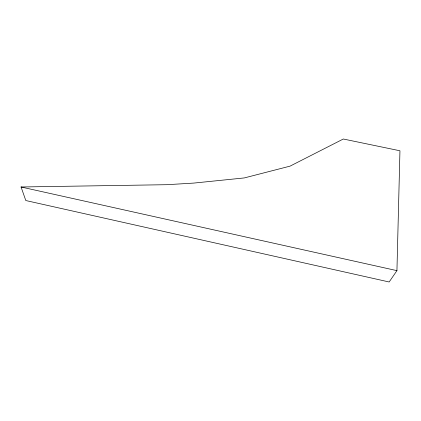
<?xml version="1.0" encoding="UTF-8"?>
<svg xmlns="http://www.w3.org/2000/svg" width="421" height="421" viewBox="0 0 421 421"><rect width="100%" height="100%" fill="white"/><g stroke="black" fill="none" stroke-linecap="round" stroke-linejoin="round"><path stroke-width="0.63" d="M396.935 270.64L399.95 150.776L343.32 139.014L290.058 166.137L244.269 177.936L193.686 183.093L166.848 184.698L21.05 186.987L25.813 200.538L389.162 281.986L396.935 270.64L21.05 186.987"/></g></svg>
